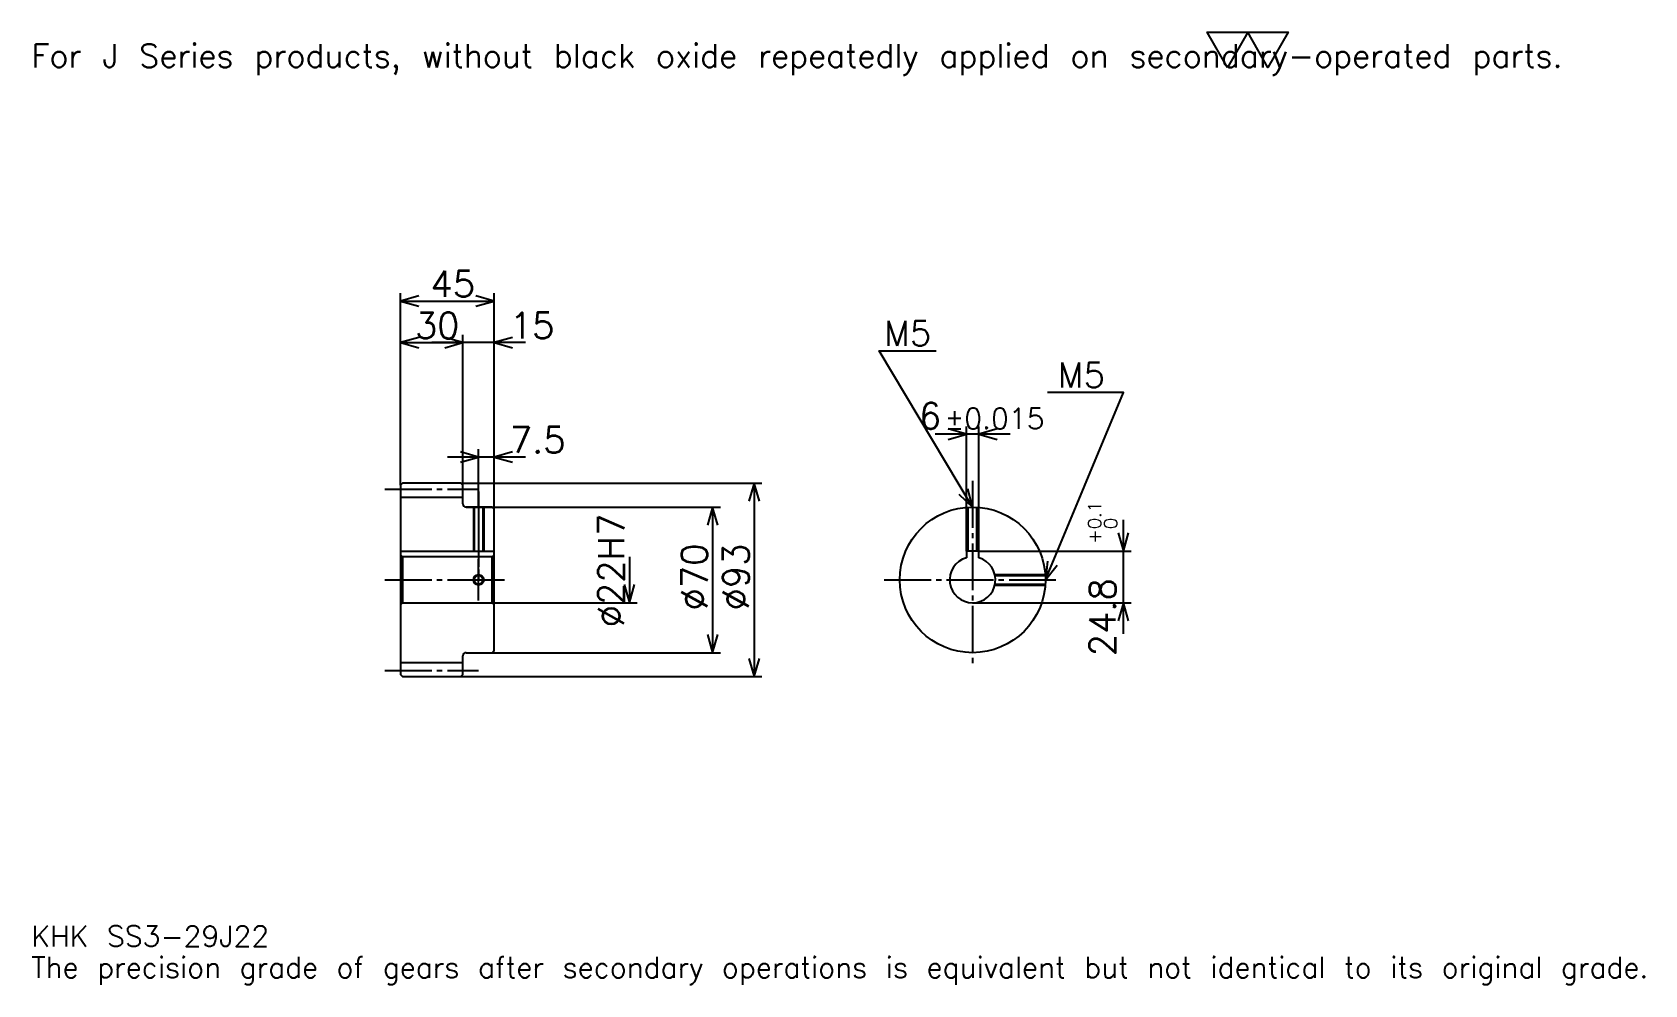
# Model space of a CAD drawing. Extents: x 25 to 801, y 9 to 467.
import ezdxf

# ---------------------------------------------------------------- set-up
doc = ezdxf.new("R2010")
doc.units = 0
doc.linetypes.add('DASHDOT', pattern=[30, 22.5, -2.5, 2.5, -2.5])
doc.layers.get('0').update_dxf_attribs({"linetype": 'CONTINUOUS'})
doc.layers.add('DASHDOT', color=6, linetype='DASHDOT')
doc.styles.add('KANJI', font='TXT', dxfattribs={"bigfont": 'BIGFONT'})

msp = doc.modelspace()

# ---------------------------------------------------------------- linework, layer by layer
at = {"color": 5}
for p, q in [((202.5, 250.25), (202.5, 341.5)), ((247.5, 250.25), (247.5, 341.5)), ((202.5, 337.75), (247.5, 337.75)), ((232.5, 250.25), (232.5, 321.5)), ((202.5, 317.75), (232.5, 317.75)), ((262.5, 317.75), (217.5, 317.75)), ((495.5, 273.75), (459.5, 273.75)), ((474.5, 217.550003), (474.5, 277.5)), ((480.5, 217.550003), (480.5, 277.5)), ((240, 250.25), (240, 266.5)), ((262.5, 262.75), (225, 262.75)), ((202.5, 249.25), (202.5, 250.25)), ((231.5, 250.25), (247.5, 250.25)), ((232.5, 249.25), (232.5, 250.25)), ((240, 238.75), (240, 250.25)), ((240, 238.75), (240, 250.25)), ((247.5, 250.25), (376.25, 250.25)), ((247.5, 237.75), (247.5, 250.25)), ((372.5, 250.25), (372.5, 157.25)), ((234, 238.75), (247.5, 238.75)), ((247.5, 238.75), (356.25, 238.75)), ((352.5, 238.75), (352.5, 168.75)), ((550, 177.75), (550, 232.550003)), ((480.5, 217.550003), (553.75, 217.550003)), ((312.5, 214.75), (312.5, 192.75)), ((247.5, 192.75), (316.25, 192.75)), ((477.5, 192.75), (553.75, 192.75)), ((234, 168.75), (247.5, 168.75)), ((247.5, 168.75), (356.25, 168.75)), ((231.5, 157.25), (247.5, 157.25)), ((247.5, 157.25), (376.25, 157.25))]:
    msp.add_line(p, q, dxfattribs=at)
at = {"color": 4}
for p, q in [((202.5, 243.5), (232.5, 243.5)), ((202.5, 217.550003), (247.5, 217.550003)), ((203.5, 214.75), (203.5, 192.75)), ((246.5, 214.75), (247.5, 215.75)), ((246.5, 192.75), (247.5, 191.75)), ((202.5, 164), (232.5, 164))]:
    msp.add_line(p, q, dxfattribs=at)
at = {"color": 7}
msp.add_lwpolyline([(600, 450), (590.25, 466.899994), (629.25, 466.899994), (619.5, 450), (609.75, 466.899994), (600, 450)], dxfattribs=at)
at = {"color": 5}
for points in [[(211.25, 340.25), (202.5, 337.75), (211.25, 335.25)], [(238.75, 335.25), (247.5, 337.75), (238.75, 340.25)], [(211.25, 320.25), (202.5, 317.75), (211.25, 315.25)], [(223.75, 315.25), (232.5, 317.75), (223.75, 320.25)], [(223.75, 315.25), (232.5, 317.75), (223.75, 320.25)], [(256.25, 320.25), (247.5, 317.75), (256.25, 315.25)], [(477.5, 238.75), (432.5, 313.75), (460, 313.75)], [(512.5, 203.75), (550, 293.75), (513.5, 293.75)], [(465.75, 271.25), (474.5, 273.75), (465.75, 276.25)], [(489.25, 276.25), (480.5, 273.75), (489.25, 271.25)], [(231.25, 260.25), (240, 262.75), (231.25, 265.25)], [(256.25, 265.25), (247.5, 262.75), (256.25, 260.25)], [(375, 241.5), (372.5, 250.25), (370, 241.5)], [(470.854431, 244.966827), (477.5, 238.75), (475.141907, 247.539307)], [(355, 230), (352.5, 238.75), (350, 230)], [(547.5, 226.300003), (550, 217.550003), (552.5, 226.300003)], [(513.557678, 212.788467), (512.5, 203.75), (518.173096, 210.865387)], [(310, 201.5), (312.5, 192.75), (315, 201.5)], [(552.5, 184), (550, 192.75), (547.5, 184)], [(350, 177.5), (352.5, 168.75), (355, 177.5)], [(370, 166), (372.5, 157.25), (375, 166)]]:
    msp.add_lwpolyline(points, dxfattribs=at)
at = {"color": 4}
for points in [[(232.5, 240.25), (232.5, 249.25), (231.5, 250.25), (203.5, 250.25), (202.5, 249.25), (202.5, 191.75)], [(234, 168.75), (246.5, 168.75), (247.5, 169.75), (247.5, 237.75), (246.5, 238.75), (234, 238.75)], [(237.5, 238.75), (237.5, 217.550003)], [(237.934998, 238.75), (237.934998, 217.550003)], [(242.065002, 238.75), (242.065002, 217.550003)], [(242.5, 238.75), (242.5, 217.550003)], [(475, 217.550003), (475, 238.660599)], [(475.434998, 217.550003), (475.434998, 238.689026)], [(479.565002, 217.550003), (479.565002, 238.689026)], [(480, 217.550003), (480, 238.660599)], [(480.5, 214.333008), (480.5, 217.550003), (474.5, 217.550003), (474.5, 214.333008)], [(202.5, 191.75), (203.5, 192.75), (246.5, 192.75), (246.5, 214.75), (203.5, 214.75), (202.5, 215.75)], [(488.212158, 206.25), (512.410583, 206.25)], [(488.304443, 205.815002), (512.439026, 205.815002)], [(488.304443, 201.684998), (512.439026, 201.684998)], [(488.212158, 201.25), (512.410583, 201.25)], [(202.5, 191.75), (202.5, 158.25), (203.5, 157.25), (231.5, 157.25), (232.5, 158.25), (232.5, 167.25)]]:
    msp.add_lwpolyline(points, dxfattribs=at)
for centre, radius in [((477.5, 203.75), 35), ((240, 203.75), 2.065)]:
    msp.add_circle(centre, radius, dxfattribs=at)
at = {"color": 7}
msp.add_circle((240, 203.75), 2.5, dxfattribs=at)
at = {"color": 4}
for centre, radius, start, end in [((234, 240.25), 1.5, 180, 270), ((477.5, 203.75), 11, 105.826620886, 74.173379114), ((234, 167.25), 1.5, 90, 180)]:
    msp.add_arc(centre, radius, start, end, dxfattribs=at)
at = {"layer": 'DASHDOT', "color": 7}
for p, q in [((477.5, 251.25), (477.5, 161.25)), ((195, 247.25), (240, 247.25)), ((240, 238.75), (240, 203.75)), ((195, 203.75), (255, 203.75)), ((435, 203.75), (520, 203.75)), ((195, 160.25), (240, 160.25))]:
    msp.add_line(p, q, dxfattribs=at)
for points in [[(240, 246.25), (240, 210.050003)], [(240, 193.75), (240, 213.75)], [(230, 203.75), (250, 203.75)]]:
    msp.add_lwpolyline(points, dxfattribs=at)

# ---------------------------------------------------------------- texts
at = {"color": 7, "style": 'KANJI'}
for s, height, p in [('For J Series products, without black oxide repeatedly applied on secondary-operated parts.', 11.25, (25, 450)), ('45', 12.5, (216.875, 339.75)), ('30', 12.5, (209.375, 319.75)), ('15', 12.5, (255, 319.75)), ('M5', 12, (435, 316.25)), ('M5', 12, (518.5, 296.25)), ('6', 12.5, (451.69751, 276.25)), ('%%p0.015', 10, (464.070984, 276.25)), ('7.5', 12.5, (255, 264.75)), ('KHK SS3-29J22', 10, (25, 27.5)), ('The precision grade of gears after secondary operations is equivalent but not identical to its original grade.', 10, (25, 12.5))]:
    msp.add_text(s, height=height, dxfattribs=at).set_placement(p)
for s, height, p in [('%%c22H7', 12.5, (310, 180.9375)), ('0.1', 6.25, (539.25, 228.132965)), ('0', 6.25, (547, 228.132965)), ('+', 6.25, (539.25, 221.132965)), ('%%c70', 12.5, (350, 189.0625)), ('%%c93', 12.5, (370, 189.0625)), ('24.8', 12.5, (546.25, 167.028015))]:
    msp.add_text(s, height=height, rotation=90, dxfattribs=at).set_placement(p)

doc.saveas('drawing.dxf')
